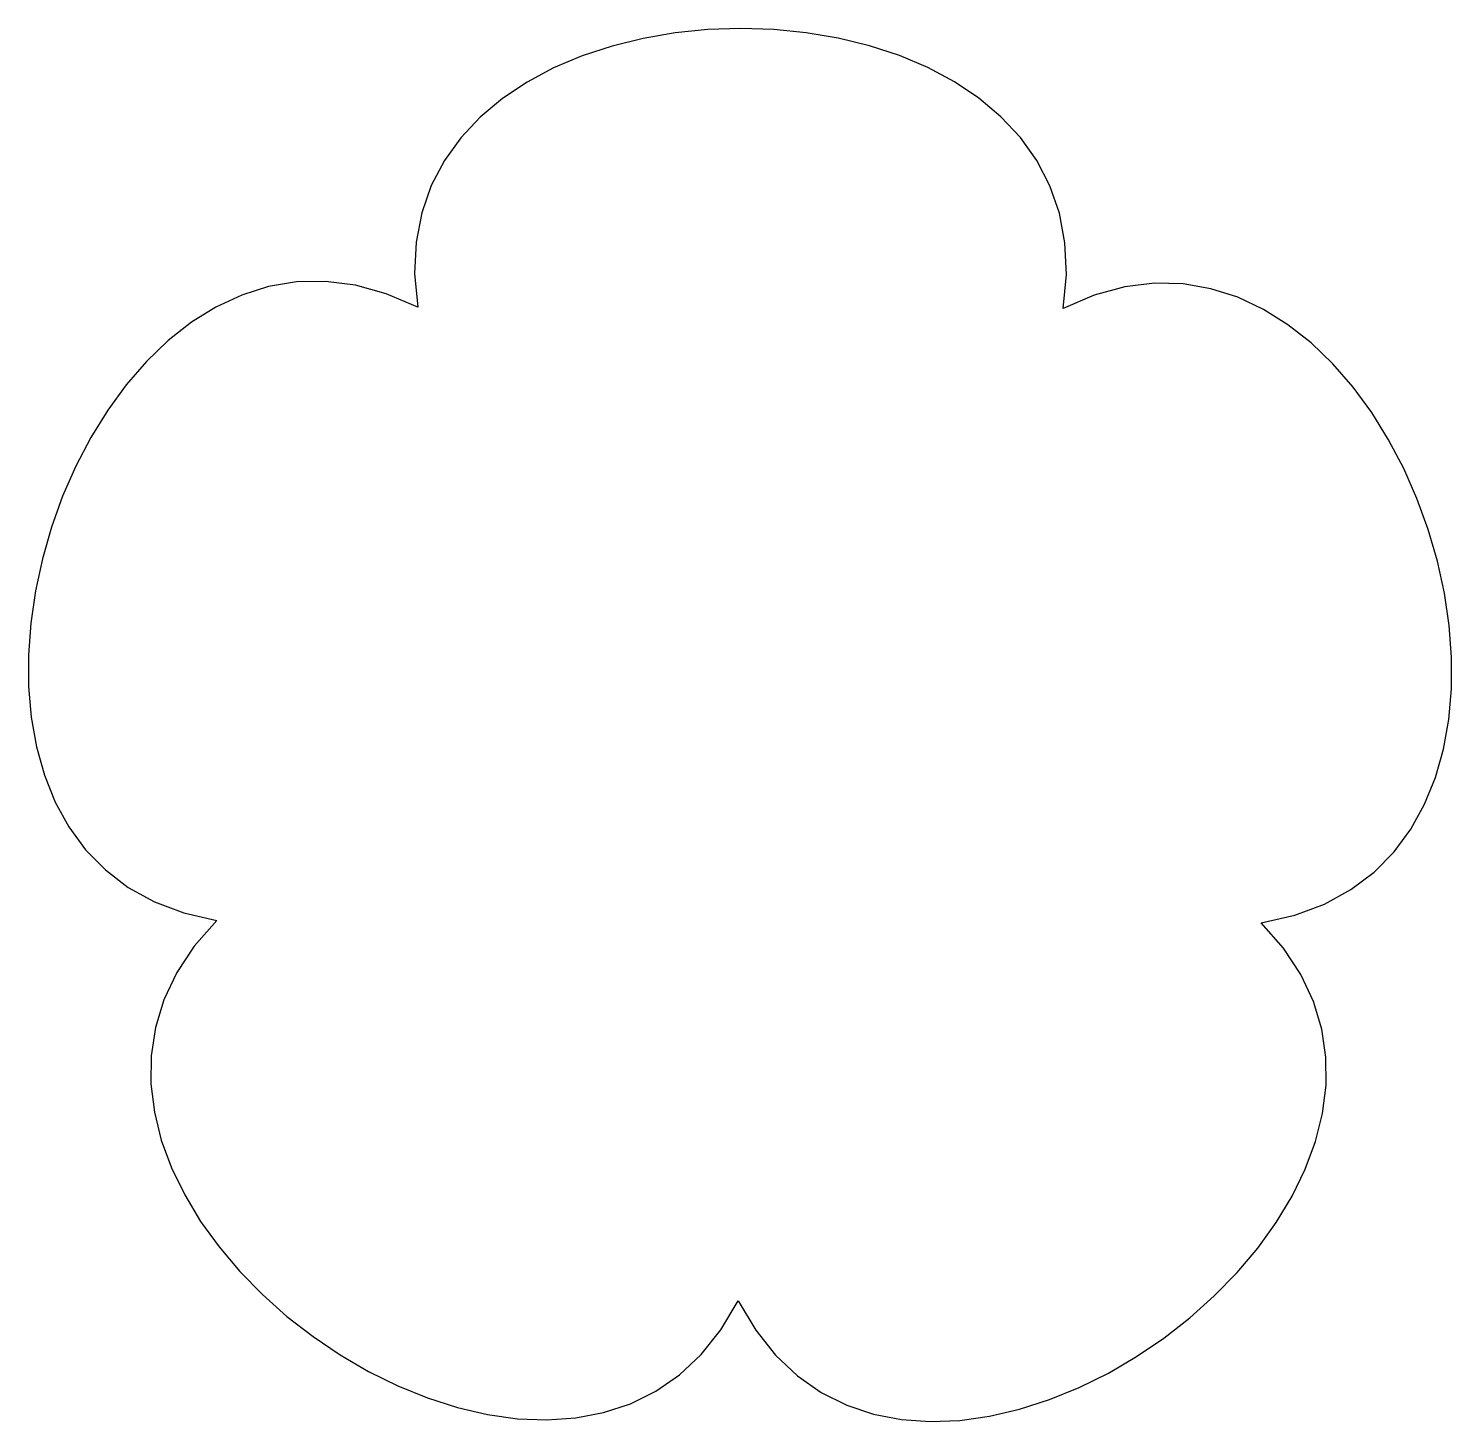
# Model space of a CAD drawing. Extents: x -26.5 to 26.5, y -25.9 to 25.9.
import ezdxf

# ---------------------------------------------------------------- set-up
doc = ezdxf.new("R2010")
doc.units = 0
doc.layers.add('LAYER_1', color=7, linetype='CONTINUOUS')

msp = doc.modelspace()

# ---------------------------------------------------------------- linework, layer by layer
at = {"layer": 'LAYER_1', "color": 250}
msp.add_lwpolyline([(-0.0657, -21.4189), (0.5849, -22.5117), (1.3225, -23.4394), (2.1382, -24.2086), (3.0229, -24.826), (3.9678, -25.2982), (4.9639, -25.6319), (6.0022, -25.8336), (7.0735, -25.9099), (8.1692, -25.8674), (9.2799, -25.713), (10.3969, -25.453), (11.5112, -25.0942), (12.6137, -24.6432), (13.6955, -24.1065), (14.7476, -23.4908), (15.761, -22.8028), (16.7267, -22.049), (17.6358, -21.2361), (18.4793, -20.3707), (19.248, -19.4594), (19.9332, -18.5089), (20.5258, -17.5257), (21.0169, -16.5165), (21.3974, -15.4878), (21.6583, -14.4464), (21.7908, -13.3988), (21.7857, -12.3517), (21.6342, -11.3116), (21.3273, -10.2853), (20.8558, -9.2793), (20.2109, -8.3003), (19.3835, -7.3547), (20.6239, -7.0737), (21.7341, -6.6589), (22.7177, -6.1209), (23.5783, -5.4702), (24.3194, -4.7174), (24.9445, -3.8732), (25.4571, -2.9481), (25.8608, -1.9528), (26.1589, -0.8977), (26.3552, 0.2064), (26.4531, 1.349), (26.4563, 2.5197), (26.3681, 3.7075), (26.192, 4.9023), (25.9316, 6.0931), (25.5904, 7.2696), (25.172, 8.4208), (24.6798, 9.5367), (24.1174, 10.6062), (23.4883, 11.6191), (22.7961, 12.5645), (22.0441, 13.432), (21.236, 14.2109), (20.3752, 14.8907), (19.4654, 15.4607), (18.51, 15.9104), (17.5125, 16.2292), (16.4766, 16.4065), (15.4057, 16.4316), (14.3032, 16.2941), (13.1728, 15.9834), (12.0178, 15.4887), (12.1338, 16.7552), (12.0824, 17.9392), (11.8747, 19.041), (11.5218, 20.0605), (11.0349, 20.9979), (10.4252, 21.8533), (9.7038, 22.6266), (8.8819, 23.3182), (7.9706, 23.9278), (6.9812, 24.4557), (5.9247, 24.902), (4.8123, 25.2667), (3.6552, 25.5498), (2.4646, 25.7515), (1.2516, 25.8718), (0.0273, 25.911), (-1.197, 25.8689), (-2.4102, 25.7456), (-3.6012, 25.5413), (-4.7589, 25.2559), (-5.872, 24.8897), (-6.9294, 24.4426), (-7.9199, 23.9147), (-8.8324, 23.3061), (-9.6557, 22.617), (-10.3786, 21.8474), (-10.99, 20.9973), (-11.4787, 20.0667), (-11.8335, 19.0559), (-12.0435, 17.9649), (-12.0973, 16.7938), (-11.9837, 15.5425), (-13.1524, 16.0443), (-14.2944, 16.3612), (-15.4064, 16.504), (-16.4851, 16.4836), (-17.5271, 16.3103), (-18.529, 15.9947), (-19.4874, 15.5476), (-20.3991, 14.9796), (-21.2606, 14.3013), (-22.0684, 13.5234), (-22.8193, 12.6565), (-23.5099, 11.7113), (-24.1367, 10.6983), (-24.6965, 9.6283), (-25.1858, 8.5118), (-25.6012, 7.3595), (-25.9394, 6.1821), (-26.1971, 4.9901), (-26.3708, 3.7942), (-26.4571, 2.605), (-26.4526, 1.4333), (-26.3542, 0.2895), (-26.1583, -0.8156), (-25.8615, -1.8715), (-25.4605, -2.8674), (-24.9519, -3.7928), (-24.3323, -4.6369), (-23.5984, -5.3893), (-22.7468, -6.0391), (-21.774, -6.5759), (-20.6768, -6.989), (-19.4517, -7.2676), (-20.29, -8.224), (-20.9444, -9.2122), (-21.4239, -10.2256), (-21.7377, -11.2579), (-21.8947, -12.3025), (-21.9042, -13.3529), (-21.7753, -14.4026), (-21.5168, -15.4451), (-21.138, -16.4739), (-20.6478, -17.4826), (-20.0553, -18.4646), (-19.3697, -19.4135), (-18.6, -20.3227), (-17.7553, -21.1858), (-16.8447, -21.9961), (-15.8772, -22.7473), (-14.8619, -23.4328), (-13.8078, -24.0462), (-12.7241, -24.5809), (-11.6199, -25.0304), (-10.504, -25.3883), (-9.3858, -25.6481), (-8.2743, -25.8033), (-7.1784, -25.8474), (-6.1073, -25.7738), (-5.0701, -25.5761), (-4.0758, -25.2477), (-3.1335, -24.7822), (-2.2523, -24.1731), (-1.4412, -23.4138), (-0.7093, -22.4979), (-0.0657, -21.4189)], close=True, dxfattribs=at)

doc.saveas('drawing.dxf')
